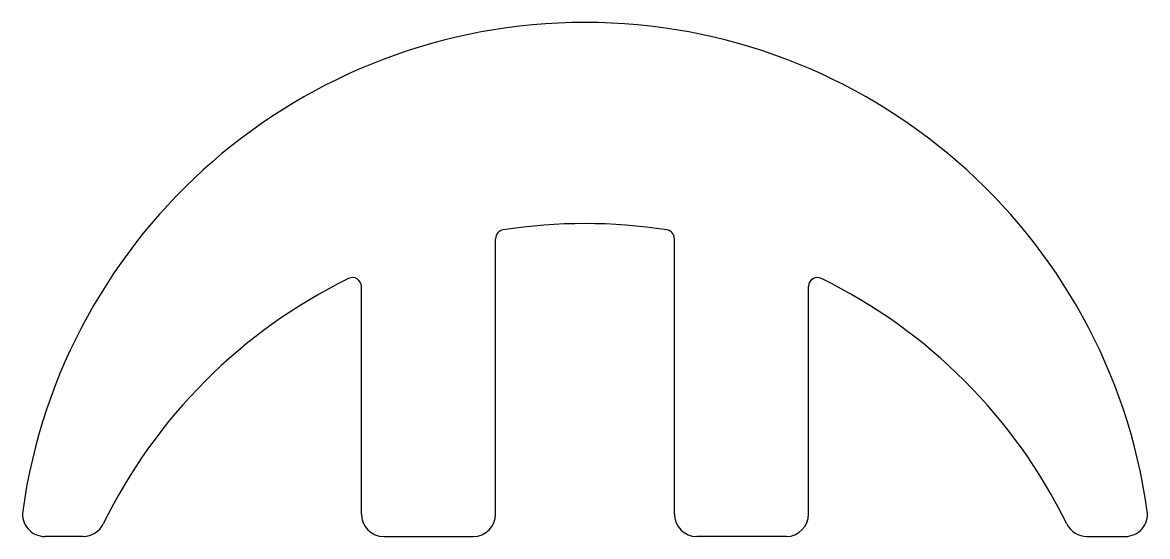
# Model space of a CAD drawing. Extents: x 1193.7 to 1206.3, y 1829.7 to 1835.4.
import ezdxf

# ---------------------------------------------------------------- set-up
doc = ezdxf.new("R2010")
doc.units = 0
doc.layers.get('0').update_dxf_attribs({"linetype": 'CONTINUOUS'})

msp = doc.modelspace()

# ---------------------------------------------------------------- linework, layer by layer
for p, q in [((1198.969, 1829.915), (1198.969, 1832.996)), ((1200.969, 1829.915), (1200.969, 1832.996)), ((1197.469, 1829.915), (1197.469, 1832.461)), ((1202.469, 1829.915), (1202.469, 1832.461)), ((1194.357, 1829.665), (1193.929, 1829.665)), ((1197.719, 1829.665), (1198.719, 1829.665)), ((1202.219, 1829.665), (1201.219, 1829.665)), ((1205.582, 1829.665), (1206.01, 1829.665))]:
    msp.add_line(p, q)
for centre, radius, start, end in [((1199.969, 1829.065), 6.35, 8.0099, 171.9901), ((1199.069, 1832.996), 0.1, 98.7743, 180), ((1199.969, 1827.165), 6, 81.2257, 98.7743), ((1200.869, 1832.996), 0.1, 0, 81.2257), ((1199.969, 1827.165), 6, 116.1471, 153.8961), ((1197.369, 1832.461), 0.1, 0, 116.1471), ((1202.569, 1832.461), 0.1, 63.8529, 180), ((1199.969, 1827.165), 6, 26.1039, 63.8529), ((1193.929, 1829.915), 0.25, 171.9901, 270), ((1197.719, 1829.915), 0.25, 180, 270), ((1198.719, 1829.915), 0.25, 270, 360), ((1201.219, 1829.915), 0.25, 180, 270), ((1202.219, 1829.915), 0.25, 270, 0), ((1206.01, 1829.915), 0.25, 270, 8.0099), ((1194.357, 1829.915), 0.25, 270, 333.8961), ((1205.582, 1829.915), 0.25, 206.1039, 270)]:
    msp.add_arc(centre, radius, start, end)

doc.saveas('drawing.dxf')
